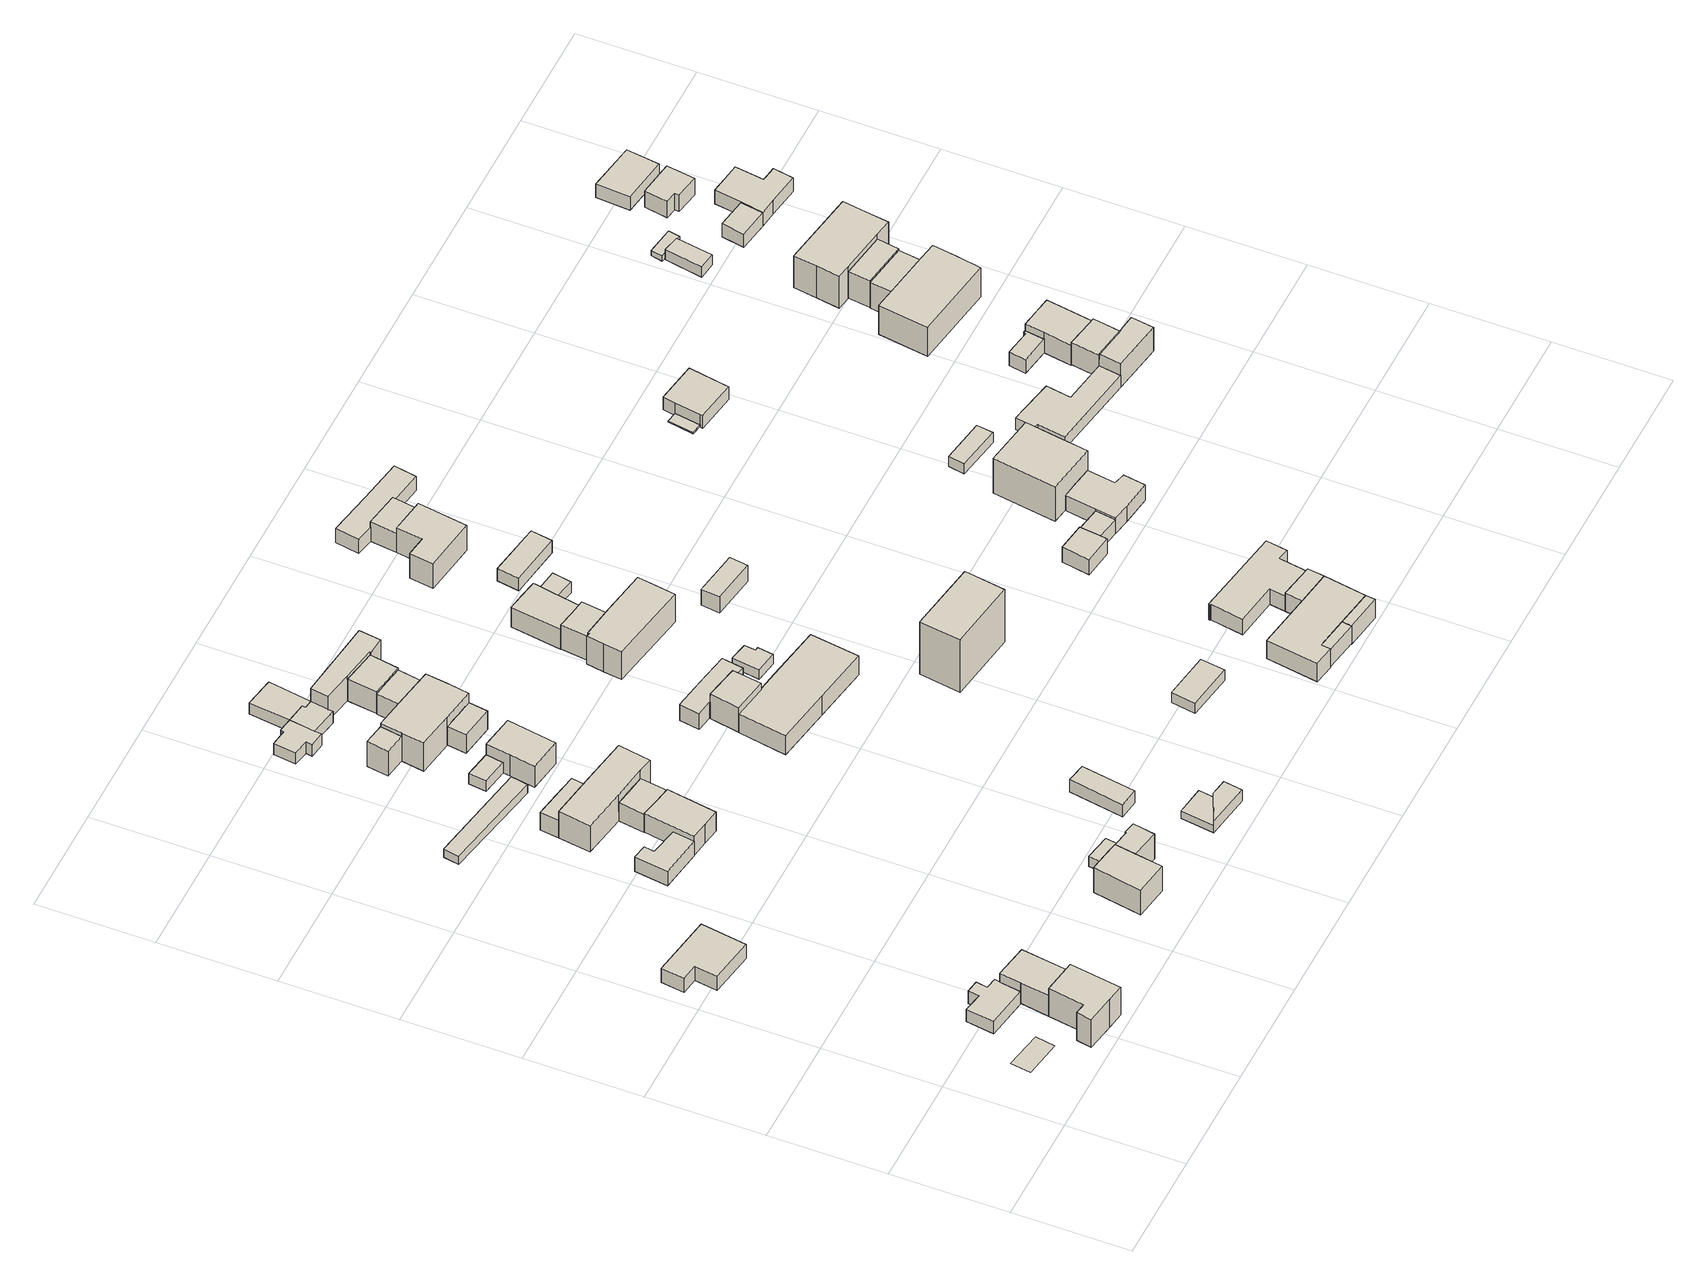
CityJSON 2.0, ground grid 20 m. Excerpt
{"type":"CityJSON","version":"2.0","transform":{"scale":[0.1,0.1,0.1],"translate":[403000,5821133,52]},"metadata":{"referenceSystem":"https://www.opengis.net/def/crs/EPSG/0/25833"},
"CityObjects":{
"building1":{"type":"Building","attributes":{"Gemeindeschluessel":"11000010","BezugspunktDach":"2200","function":"31001_2000","measuredHeight":0.045,"storeysAboveGround":1},"address":[{"country":"Germany","locality":"Berlin","thoroughfareNumber":"25 (1)","thoroughfareName":"Diethelmweg"}],"geometry":[{"type":"MultiSurface","lod":"1","boundaries":[[[0,1,2,3]]]}]},
"building2":{"type":"Building","attributes":{"Gemeindeschluessel":"11000010","BezugspunktDach":"2200","function":"31001_1010","measuredHeight":7.16,"storeysAboveGround":1},"address":[{"country":"Germany","locality":"Berlin","thoroughfareNumber":"25","thoroughfareName":"Diethelmweg"}],"geometry":[{"type":"Solid","lod":"1","boundaries":[[[[4,5,6,7,8,9,10]],[[11,12,13,14,15,16,17]],[[11,17,10,9]],[[12,11,9,8]],[[13,12,8,7]],[[14,13,7,6]],[[15,14,6,5]],[[16,15,5,4]],[[17,16,4,10]]]]}]},
"building3":{"type":"Building","attributes":{"Gemeindeschluessel":"11000010","function":"31001_1010"},"address":[{"country":"Germany","locality":"Berlin","thoroughfareNumber":"27","thoroughfareName":"Diethelmweg"}],"children":["building3-1","building3-2"]},
"building3-1":{"type":"BuildingPart","attributes":{"BezugspunktDach":"2200","measuredHeight":5.95,"storeysAboveGround":1},"parents":["building3"],"geometry":[{"type":"MultiSurface","lod":"1","boundaries":[[[18,19,20,21,22,23,24]],[[25,26,27,28,14,29,13]],[[25,13,24,23]],[[26,25,23,22]],[[30,31,26,22,21]],[[28,27,21,20]],[[14,28,20,19]],[[29,14,19,18]],[[13,29,18,24]],[[27,26,31,30]]]}]},
"building3-2":{"type":"BuildingPart","attributes":{"BezugspunktDach":"2200","measuredHeight":2.57,"storeysAboveGround":1},"parents":["building3"],"geometry":[{"type":"Solid","lod":"1","boundaries":[[[[31,30,32,33,34,35,36,37,38]],[[39,40,41,42,43,44,27,26,45]],[[39,45,38,37]],[[40,39,37,36]],[[41,40,36,35]],[[42,41,35,34]],[[43,42,34,33]],[[44,43,33,32]],[[27,44,32,30]],[[45,26,31,38]],[[26,27,30,31]]]]}]},
"building4":{"type":"Building","attributes":{"Gemeindeschluessel":"11000010","BezugspunktDach":"2200","function":"31001_2463","measuredHeight":2.95,"storeysAboveGround":1},"address":[{"country":"Germany","locality":"Berlin","thoroughfareNumber":"13 (1)","thoroughfareName":"Christelweg"}],"geometry":[{"type":"Solid","lod":"1","boundaries":[[[[46,47,48,49,50,51]],[[52,53,54,55,56,57]],[[52,57,51,50]],[[53,52,50,49]],[[54,53,49,48]],[[55,54,48,47]],[[56,55,47,46]],[[57,56,46,51]]]]}]},
"building5":{"type":"Building","attributes":{"Gemeindeschluessel":"11000010","BezugspunktDach":"2200","function":"31001_2000","measuredHeight":3.75,"storeysAboveGround":1},"address":[{"country":"Germany","locality":"Berlin","thoroughfareNumber":"29 (1)","thoroughfareName":"Diethelmweg"}],"geometry":[{"type":"Solid","lod":"1","boundaries":[[[[58,59,60,61,62,63]],[[64,65,66,67,68,69]],[[64,69,63,62]],[[65,64,62,61]],[[66,65,61,60]],[[67,66,60,59]],[[68,67,59,58]],[[69,68,58,63]]]]}]},
"building6":{"type":"Building","attributes":{"Gemeindeschluessel":"11000010","BezugspunktDach":"2200","function":"31001_2000","measuredHeight":2.45,"storeysAboveGround":1},"address":[{"country":"Germany","locality":"Berlin","thoroughfareNumber":"33 (1)","thoroughfareName":"Diethelmweg"}],"geometry":[{"type":"Solid","lod":"1","boundaries":[[[[70,71,72,73,74]],[[75,76,77,78,79]],[[75,79,74,73]],[[76,75,73,72]],[[77,76,72,71]],[[78,77,71,70]],[[79,78,70,74]]]]}]},
"building7":{"type":"Building","attributes":{"Gemeindeschluessel":"11000010","function":"31001_1010"},"address":[{"country":"Germany","locality":"Berlin","thoroughfareNumber":"28","thoroughfareName":"Diethelmweg"}],"children":["building7-1","building7-2","building7-3"]},
"building7-1":{"type":"BuildingPart","attributes":{"BezugspunktDach":"2200","measuredHeight":5.31,"storeysAboveGround":1},"parents":["building7"],"geometry":[{"type":"MultiSurface","lod":"1","boundaries":[[[80,81,82,83,84,85]],[[86,87,88,89,90,91]],[[86,91,85,84]],[[87,86,84,83]],[[92,93,83,82]],[[90,89,81,80]],[[91,90,80,85]],[[88,87,93,92]],[[89,88,82,81]]]}]},
"building7-2":{"type":"BuildingPart","attributes":{"BezugspunktDach":"2200","measuredHeight":5.31,"storeysAboveGround":1},"parents":["building7"],"geometry":[{"type":"MultiSurface","lod":"1","boundaries":[[[94,95,96,97,82,81]],[[88,98,99,100,101,89]],[[102,103,92,82,97]],[[98,88,104]],[[99,98,97,96]],[[100,99,96,95]],[[101,100,95,94]],[[89,101,94,81]],[[88,89,81,82]],[[98,104,103,102]],[[104,88,92,103,105]]]}]},
"building7-3":{"type":"BuildingPart","attributes":{"BezugspunktDach":"2200","measuredHeight":3.14,"storeysAboveGround":1},"parents":["building7"],"geometry":[{"type":"MultiSurface","lod":"1","boundaries":[[[103,102,106,107,108,109,93]],[[110,111,112,99,98,104,87]],[[110,87,93,109]],[[111,110,109,108]],[[112,111,108,107]],[[99,112,107,106]],[[98,99,106,102]],[[104,98,102,103]],[[87,88,92,93]],[[104,103,92,88]]]}]},
"building8":{"type":"Building","attributes":{"Gemeindeschluessel":"11000010","BezugspunktDach":"2200","function":"31001_1010","measuredHeight":5.53,"storeysAboveGround":1},"address":[{"country":"Germany","locality":"Berlin","thoroughfareNumber":"29","thoroughfareName":"Diethelmweg"}],"geometry":[{"type":"Solid","lod":"1","boundaries":[[[[113,114,115,116,117,118]],[[119,120,121,122,123,124]],[[119,124,118,117]],[[120,119,117,116]],[[121,120,116,115]],[[122,121,115,114]],[[123,122,114,113]],[[124,123,113,118]]]]}]},
"building9":{"type":"Building","attributes":{"Gemeindeschluessel":"11000010","BezugspunktDach":"2200","function":"31001_2723","measuredHeight":5.86,"storeysAboveGround":1},"address":[{"country":"Germany","locality":"Berlin","thoroughfareNumber":"31 (1)","thoroughfareName":"Diethelmweg"}],"geometry":[{"type":"Solid","lod":"1","boundaries":[[[[125,126,127,128,129]],[[130,131,132,133,134]],[[130,134,129,128]],[[131,130,128,127]],[[132,131,127,126]],[[133,132,126,125]],[[134,133,125,129]]]]}]},
"building10":{"type":"Building","attributes":{"Gemeindeschluessel":"11000010","function":"31001_1010"},"address":[{"country":"Germany","locality":"Berlin","thoroughfareNumber":"31","thoroughfareName":"Diethelmweg"}],"children":["building10-1","building10-2"]},
"building10-1":{"type":"BuildingPart","attributes":{"BezugspunktDach":"2200","measuredHeight":5.6,"storeysAboveGround":1},"parents":["building10"],"geometry":[{"type":"MultiSurface","lod":"1","boundaries":[[[135,136,137,138,139,140,141]],[[134,133,142,143,144,145,146]],[[134,146,141,140]],[[133,134,140,139]],[[142,133,139,138]],[[143,142,138,137]],[[144,143,137,136]],[[147,148,149,150,136,135]],[[146,145,135,141]],[[145,151,152,149,148,147]],[[152,144,150,149]]]}]},
"building10-2":{"type":"BuildingPart","attributes":{"BezugspunktDach":"2200","measuredHeight":5.64,"storeysAboveGround":1},"parents":["building10"],"geometry":[{"type":"MultiSurface","lod":"1","boundaries":[[[153,154,150,149,148,155]],[[145,152,144,156,157,158]],[[145,158,155,148]],[[156,144,150,154]],[[157,156,154,153]],[[158,157,153,155]],[[152,145,148,149]],[[159,144,160,152,149,150]]]}]},
"building11":{"type":"Building","attributes":{"Gemeindeschluessel":"11000010","function":"31001_1010"},"address":[{"country":"Germany","locality":"Berlin","thoroughfareNumber":"33","thoroughfareName":"Diethelmweg"}],"children":["building11-1","building11-2"]},
"building11-1":{"type":"BuildingPart","attributes":{"BezugspunktDach":"2200","measuredHeight":6.74,"storeysAboveGround":1},"parents":["building11"],"geometry":[{"type":"MultiSurface","lod":"1","boundaries":[[[161,162,163,164,165]],[[166,167,168,169,170]],[[166,170,165,164]],[[171,172,173,166,164,163]],[[168,167,163,162]],[[169,168,162,161]],[[170,169,161,165]],[[167,173,172,171]]]}]},
"building11-2":{"type":"BuildingPart","attributes":{"BezugspunktDach":"2200","measuredHeight":2.21,"storeysAboveGround":1},"parents":["building11"],"geometry":[{"type":"Solid","lod":"1","boundaries":[[[[172,171,174,175]],[[176,167,173,177]],[[176,177,175,174]],[[167,176,174,171]],[[177,173,172,175]],[[173,167,171,172]]]]}]},
"building12":{"type":"Building","attributes":{"Gemeindeschluessel":"11000010","BezugspunktDach":"2200","function":"31001_1010","measuredHeight":2.48,"storeysAboveGround":1},"address":[{"country":"Germany","locality":"Berlin","thoroughfareNumber":"37 (2)","thoroughfareName":"Diethelmweg"}],"geometry":[{"type":"Solid","lod":"1","boundaries":[[[[178,179,180,181,182,183,184,185,186]],[[187,188,189,190,191,192,193,194,195]],[[187,195,186,185]],[[188,187,185,184]],[[189,188,184,183]],[[190,189,183,182]],[[191,190,182,181]],[[192,191,181,180]],[[193,192,180,179]],[[194,193,179,178]],[[195,194,178,186]]]]}]},
"building13":{"type":"Building","attributes":{"Gemeindeschluessel":"11000010","function":"31001_2463"},"address":[{"country":"Germany","locality":"Berlin","thoroughfareNumber":"20 (1)","thoroughfareName":"Christelweg"}],"children":["building13-1","building13-2"]},
"building13-1":{"type":"BuildingPart","attributes":{"BezugspunktDach":"2200","measuredHeight":2.42,"storeysAboveGround":1},"parents":["building13"],"geometry":[{"type":"MultiSurface","lod":"1","boundaries":[[[196,197,198,199]],[[200,201,202,203]],[[204,205,203,199,198]],[[201,200,198,197]],[[202,201,197,196]],[[203,202,196,199]],[[206,200,203,205,204]]]}]},
"building13-2":{"type":"BuildingPart","attributes":{"BezugspunktDach":"2200","measuredHeight":1.67,"storeysAboveGround":1},"parents":["building13"],"geometry":[{"type":"Solid","lod":"1","boundaries":[[[[204,207,208,205]],[[209,210,200,203]],[[209,203,205,208]],[[210,209,208,207]],[[200,210,207,204]],[[203,200,204,205]]]]}]},
"building14":{"type":"Building","attributes":{"Gemeindeschluessel":"11000010","BezugspunktDach":"2200","function":"31001_2000","measuredHeight":2.44,"storeysAboveGround":1},"address":[{"country":"Germany","locality":"Berlin","thoroughfareNumber":"37 (1)","thoroughfareName":"Diethelmweg"}],"geometry":[{"type":"Solid","lod":"1","boundaries":[[[[211,212,213,214,215,182,181]],[[190,216,217,218,219,220,191]],[[190,191,181,182]],[[216,190,182,215]],[[217,216,215,214]],[[218,217,214,213]],[[219,218,213,212]],[[220,219,212,211]],[[191,220,211,181]]]]}]},
"building15":{"type":"Building","attributes":{"Gemeindeschluessel":"11000010","BezugspunktDach":"2200","function":"31001_2000","measuredHeight":2.53,"storeysAboveGround":1},"address":[{"country":"Germany","locality":"Berlin","thoroughfareNumber":"28 (1)","thoroughfareName":"Diethelmweg"}],"geometry":[{"type":"Solid","lod":"1","boundaries":[[[[221,222,223,224]],[[225,226,227,228]],[[225,228,224,223]],[[226,225,223,222]],[[227,226,222,221]],[[228,227,221,224]]]]}]},
"building16":{"type":"Building","attributes":{"Gemeindeschluessel":"11000010","function":"31001_1010"},"address":[{"country":"Germany","locality":"Berlin","thoroughfareNumber":"35","thoroughfareName":"Diethelmweg"}],"children":["building16-1","building16-2","building16-3","building16-4"]},
"building16-1":{"type":"BuildingPart","attributes":{"BezugspunktDach":"2200","measuredHeight":6.33,"storeysAboveGround":2},"parents":["building16"],"geometry":[{"type":"MultiSurface","lod":"1","boundaries":[[[229,230,231,232,233,234,235,236,237,238]],[[239,240,241,242,243,244,245,246,247,248]],[[239,248,238,237]],[[240,239,237,236]],[[249,250,240,241,240,236,235]],[[242,241,235,234]],[[251,252,253,234,233]],[[254,255,233,232]],[[245,244,232,231]],[[246,245,231,230]],[[247,246,230,229]],[[248,247,229,238]],[[241,240,250,249]],[[243,242,253,252,251]],[[244,243,256,255,254]]]}]},
"building16-2":{"type":"BuildingPart","attributes":{"BezugspunktDach":"2200","measuredHeight":2.59,"storeysAboveGround":2},"parents":["building16"],"geometry":[{"type":"Solid","lod":"1","boundaries":[[[[257,258,255,254]],[[243,259,260,244]],[[244,254,244,243]],[[259,243,255,258]],[[260,259,258,257]],[[244,260,257,254]],[[243,244,254,255]]]]}]},
"building16-3":{"type":"BuildingPart","attributes":{"BezugspunktDach":"2200","measuredHeight":5.79,"storeysAboveGround":2},"parents":["building16"],"geometry":[{"type":"MultiSurface","lod":"1","boundaries":[[[252,261,262,263,253]],[[264,265,266,267,268]],[[264,268,253,263]],[[265,264,263,262]],[[266,265,262,261]],[[267,266,261,252]],[[268,267,243,242]],[[242,243,269,252,253,270]]]}]},
"building16-4":{"type":"BuildingPart","attributes":{"BezugspunktDach":"2200","measuredHeight":6.27,"storeysAboveGround":2},"parents":["building16"],"geometry":[{"type":"MultiSurface","lod":"1","boundaries":[[[250,249,271,272]],[[273,241,240,274]],[[273,274,272,271]],[[241,273,271,249]],[[274,240,250,272]],[[240,241,275,249,250]]]}]},
"building17":{"type":"Building","attributes":{"Gemeindeschluessel":"11000010","BezugspunktDach":"2200","function":"31001_2463","measuredHeight":4.67,"storeysAboveGround":1},"address":[{"country":"Germany","locality":"Berlin","thoroughfareNumber":"35 (1)","thoroughfareName":"Diethelmweg"}],"geometry":[{"type":"Solid","lod":"1","boundaries":[[[[276,277,278,279,280]],[[281,282,283,284,285]],[[281,285,280,279]],[[282,281,279,278]],[[283,282,278,277]],[[284,283,277,276]],[[285,284,276,280]]]]}]},
"building18":{"type":"Building","attributes":{"Gemeindeschluessel":"11000010","BezugspunktDach":"2200","function":"51009_1610","measuredHeight":2.45,"storeysAboveGround":0},"address":[{"country":"Germany","locality":"Berlin"}],"geometry":[{"type":"Solid","lod":"1","boundaries":[[[[215,214,213,286,287,182]],[[288,289,218,217,216,190]],[[288,190,182,287]],[[289,288,287,286]],[[218,289,286,213]],[[217,218,213,214]],[[216,217,214,215]],[[190,216,215,182]]]]}]},
"building19":{"type":"Building","attributes":{"Gemeindeschluessel":"11000010","function":"31001_1010"},"address":[{"country":"Germany","locality":"Berlin","thoroughfareNumber":"37","thoroughfareName":"Diethelmweg"}],"children":["building19-1","building19-2"]},
"building19-1":{"type":"BuildingPart","attributes":{"BezugspunktDach":"2200","measuredHeight":5.27,"storeysAboveGround":1},"parents":["building19"],"geometry":[{"type":"MultiSurface","lod":"1","boundaries":[[[290,291,292,293,294,295,296]],[[218,297,298,299,300,301,219]],[[218,219,296,295]],[[297,218,295,294]],[[298,297,294,293]],[[299,298,293,292]],[[302,303,292,291]],[[304,305,302,300,291,290]],[[219,301,290,296]],[[300,299,303,302]],[[301,306,305,304]],[[306,300,302,305]]]}]},
"building19-2":{"type":"BuildingPart","attributes":{"BezugspunktDach":"2200","measuredHeight":6.13,"storeysAboveGround":1},"parents":["building19"],"geometry":[{"type":"Solid","lod":"1","boundaries":[[[[307,308,303,302,305,304,309]],[[301,306,300,299,310,311,312]],[[301,312,309,304]],[[310,299,303,308]],[[311,310,308,307]],[[312,311,307,309]],[[306,301,304,305]],[[306,305,302,300]],[[300,302,303,299]]]]}]},
"building20":{"type":"Building","attributes":{"Gemeindeschluessel":"11000010","function":"31001_1010"},"address":[{"country":"Germany","locality":"Berlin","thoroughfareNumber":"32","thoroughfareName":"Diethelmweg"}],"children":["building20-1","building20-2"]},
"building20-1":{"type":"BuildingPart","attributes":{"BezugspunktDach":"2200","measuredHeight":4.1,"storeysAboveGround":1},"parents":["building20"],"geometry":[{"type":"MultiSurface","lod":"1","boundaries":[[[313,314,315,316,317,318,319,320,321]],[[322,323,324,325,326,327,328,329,330]],[[322,330,321,320]],[[323,322,320,319]],[[324,323,319,318]],[[325,324,318,317]],[[326,325,317,316]],[[329,328,314,313]],[[330,329,313,321]],[[327,326,316,315]],[[331,328,332,327,315,314]]]}]},
"building20-2":{"type":"BuildingPart","attributes":{"BezugspunktDach":"2200","measuredHeight":5.16,"storeysAboveGround":1},"parents":["building20"],"geometry":[{"type":"MultiSurface","lod":"1","boundaries":[[[333,334,335,336]],[[328,326,337,338]],[[328,338,336,335]],[[316,315,314,328,335,334]],[[339,328,327]],[[337,326,334,333]],[[338,337,333,336]],[[326,339,327,315,316]],[[327,328,314,315]]]}]},
"building21":{"type":"Building","attributes":{"Gemeindeschluessel":"11000010","BezugspunktDach":"2200","function":"31001_1010","measuredHeight":5.5,"storeysAboveGround":1},"address":[{"country":"Germany","locality":"Berlin","thoroughfareNumber":"30","thoroughfareName":"Diethelmweg"}],"geometry":[{"type":"Solid","lod":"1","boundaries":[[[[340,341,342,343,344,345]],[[346,347,348,349,350,351]],[[346,351,345,344]],[[347,346,344,343]],[[348,347,343,342]],[[349,348,342,341]],[[350,349,341,340]],[[351,350,340,345]]]]}]},
"building22":{"type":"Building","attributes":{"Gemeindeschluessel":"11000010","BezugspunktDach":"2200","function":"31001_2000","measuredHeight":1.98,"storeysAboveGround":1},"address":[{"country":"Germany","locality":"Berlin","thoroughfareNumber":"32 (1)","thoroughfareName":"Diethelmweg"}],"geometry":[{"type":"Solid","lod":"1","boundaries":[[[[352,353,354,355,356,357]],[[358,359,360,361,362,363]],[[358,363,357,356]],[[359,358,356,355]],[[360,359,355,354]],[[361,360,354,353]],[[362,361,353,352]],[[363,362,352,357]]]]}]},
"building23":{"type":"Building","attributes":{"Gemeindeschluessel":"11000010","function":"31001_1010"},"address":[{"country":"Germany","locality":"Berlin","thoroughfareNumber":"34","thoroughfareName":"Diethelmweg"}],"children":["building23-1","building23-2"]},
"building23-1":{"type":"BuildingPart","attributes":{"BezugspunktDach":"2200","measuredHeight":7.3,"storeysAboveGround":1},"parents":["building23"],"geometry":[{"type":"Solid","lod":"1","boundaries":[[[[364,365,366,367,368,369,370,371,372]],[[373,374,375,376,377,378,379,380,381]],[[373,381,372,371]],[[374,373,371,370]],[[375,374,370,369]],[[376,375,369,368]],[[377,376,368,367]],[[378,377,367,366]],[[379,378,366,365]],[[380,379,365,364]],[[381,380,364,372]]]]}]},
"building23-2":{"type":"BuildingPart","attributes":{"BezugspunktDach":"2200","measuredHeight":5.57,"storeysAboveGround":1},"parents":["building23"],"geometry":[{"type":"Solid","lod":"1","boundaries":[[[[382,383,384,385,386,387]],[[388,389,390,377,391,376]],[[388,376,387,386]],[[389,388,386,385]],[[390,389,385,384]],[[377,390,384,383]],[[391,377,383,382]],[[376,391,382,387]]]]}]},
"building24":{"type":"Building","attributes":{"Gemeindeschluessel":"11000010","BezugspunktDach":"2200","function":"31001_2000","measuredHeight":2.21,"storeysAboveGround":1},"address":[{"country":"Germany","locality":"Berlin","thoroughfareNumber":"22 (1)","thoroughfareName":"Christelweg"}],"geometry":[{"type":"Solid","lod":"1","boundaries":[[[[392,393,394,395]],[[396,397,398,399]],[[396,399,395,394]],[[397,396,394,393]],[[398,397,393,392]],[[399,398,392,395]]]]}]},
"building25":{"type":"Building","attributes":{"Gemeindeschluessel":"11000010","BezugspunktDach":"2200","function":"31001_1010","measuredHeight":5.48,"storeysAboveGround":1},"address":[{"country":"Germany","locality":"Berlin","thoroughfareNumber":"36","thoroughfareName":"Diethelmweg"}],"geometry":[{"type":"Solid","lod":"1","boundaries":[[[[400,401,402,403,404,405,406,407]],[[408,409,410,411,412,413,414,415]],[[408,415,407,406]],[[409,408,406,405]],[[410,409,405,404]],[[411,410,404,403]],[[412,411,403,402]],[[413,412,402,401]],[[414,413,401,400]],[[415,414,400,407]]]]}]},
"building26":{"type":"Building","attributes":{"Gemeindeschluessel":"11000010","BezugspunktDach":"2200","function":"31001_2000","measuredHeight":11.18,"storeysAboveGround":1},"address":[{"country":"Germany","locality":"Berlin","thoroughfareNumber":"19 (1)","thoroughfareName":"Christelweg"}],"geometry":[{"type":"Solid","lod":"1","boundaries":[[[[416,417,418,419]],[[420,421,422,423]],[[420,423,419,418]],[[421,420,418,417]],[[422,421,417,416]],[[423,422,416,419]]]]}]},
"building27":{"type":"Building","attributes":{"Gemeindeschluessel":"11000010","BezugspunktDach":"2200","function":"31001_2000","measuredHeight":2.35,"storeysAboveGround":1},"address":[{"country":"Germany","locality":"Berlin","thoroughfareNumber":"36 (1)","thoroughfareName":"Diethelmweg"}],"geometry":[{"type":"Solid","lod":"1","boundaries":[[[[424,425,426,427]],[[411,428,429,412]],[[411,412,427,426]],[[428,411,426,425]],[[429,428,425,424]],[[412,429,424,427]]]]}]},
"building28":{"type":"Building","attributes":{"Gemeindeschluessel":"11000010","BezugspunktDach":"2200","function":"51009_1610","measuredHeight":3.58,"storeysAboveGround":0},"address":[{"country":"Germany","locality":"Berlin"}],"geometry":[{"type":"Solid","lod":"1","boundaries":[[[[430,431,432,433]],[[434,435,436,437]],[[434,437,433,432]],[[435,434,432,431]],[[436,435,431,430]],[[437,436,430,433]]]]}]},
"building29":{"type":"Building","attributes":{"Gemeindeschluessel":"11000010","BezugspunktDach":"2200","function":"31001_2000","measuredHeight":3.95,"storeysAboveGround":1},"address":[{"country":"Germany","locality":"Berlin","thoroughfareNumber":"34 (1)","thoroughfareName":"Diethelmweg"}],"geometry":[{"type":"Solid","lod":"1","boundaries":[[[[438,439,440,441]],[[442,443,444,445]],[[442,445,441,440]],[[443,442,440,439]],[[444,443,439,438]],[[445,444,438,441]]]]}]},
"building30":{"type":"Building","attributes":{"Gemeindeschluessel":"11000010","BezugspunktDach":"2200","function":"31001_1010","measuredHeight":5.31,"storeysAboveGround":1},"address":[{"country":"Germany","locality":"Berlin","thoroughfareNumber":"38","thoroughfareName":"Diethelmweg"}],"geometry":[{"type":"Solid","lod":"1","boundaries":[[[[446,447,448,449,450,451]],[[452,453,454,455,456,457]],[[452,457,451,450]],[[453,452,450,449]],[[454,453,449,448]],[[455,454,448,447]],[[456,455,447,446]],[[457,456,446,451]]]]}]},
"building31":{"type":"Building","attributes":{"Gemeindeschluessel":"11000010","BezugspunktDach":"2200","function":"31001_2000","measuredHeight":2.57,"storeysAboveGround":1},"address":[{"country":"Germany","locality":"Berlin","thoroughfareNumber":"36 (2)","thoroughfareName":"Diethelmweg"}],"geometry":[{"type":"Solid","lod":"1","boundaries":[[[[458,459,460,461]],[[462,463,464,465]],[[462,465,461,460]],[[463,462,460,459]],[[464,463,459,458]],[[465,464,458,461]]]]}]},
"building32":{"type":"Building","attributes":{"Gemeindeschluessel":"11000010","function":"31001_1010"},"address":[{"country":"Germany","locality":"Berlin","thoroughfareNumber":"20","thoroughfareName":"Christelweg"}],"children":["building32-1","building32-2","building32-3"]},
"building32-1":{"type":"BuildingPart","attributes":{"BezugspunktDach":"2200","measuredHeight":3.87,"storeysAboveGround":1},"parents":["building32"],"geometry":[{"type":"Solid","lod":"1","boundaries":[[[[466,467,468,469,470,471,472,473]],[[474,475,476,477,478,479,480,481]],[[474,481,473,472]],[[475,474,472,471]],[[477,476,470,469]],[[479,478,468,467]],[[480,479,467,466]],[[481,480,466,473]],[[476,475,471,470]],[[478,477,469,468]]]]}]},
"building32-2":{"type":"BuildingPart","attributes":{"BezugspunktDach":"2200","measuredHeight":3.87,"storeysAboveGround":1},"parents":["building32"],"geometry":[{"type":"Solid","lod":"1","boundaries":[[[[482,469,468,483]],[[478,477,484,485]],[[478,485,483,468]],[[484,477,469,482]],[[485,484,482,483]],[[468,469,477,478]]]]}]},
"building32-3":{"type":"BuildingPart","attributes":{"BezugspunktDach":"2200","measuredHeight":3.87,"storeysAboveGround":1},"parents":["building32"],"geometry":[{"type":"Solid","lod":"1","boundaries":[[[[470,486,487,471]],[[488,489,476,475]],[[488,475,471,487]],[[489,488,487,486]],[[476,489,486,470]],[[475,476,470,471]]]]}]},
"building33":{"type":"Building","attributes":{"Gemeindeschluessel":"11000010","function":"31001_1010"},"address":[{"country":"Germany","locality":"Berlin","thoroughfareNumber":"40","thoroughfareName":"Diethelmweg"}],"children":["building33-1","building33-2"]},
"building33-1":{"type":"BuildingPart","attributes":{"BezugspunktDach":"2200","measuredHeight":3.9,"storeysAboveGround":1},"parents":["building33"],"geometry":[{"type":"MultiSurface","lod":"1","boundaries":[[[490,491,492,493,494,495,496,497,498]],[[499,500,501,502,503,504,505,506,507]],[[499,507,498,497]],[[500,499,497,496]],[[501,500,496,495]],[[502,501,495,494]],[[503,502,494,493]],[[506,505,491,490]],[[507,506,490,498]],[[504,503,493,492]],[[508,509,491,505]],[[509,508,504,492]]]}]},
"building33-2":{"type":"BuildingPart","attributes":{"BezugspunktDach":"2200","measuredHeight":5.52,"storeysAboveGround":1},"parents":["building33"],"geometry":[{"type":"MultiSurface","lod":"1","boundaries":[[[510,511,512,513,514,515,516]],[[506,505,508,503,455,517,454]],[[506,454,516,515]],[[505,506,515,514]],[[509,491,514,513]],[[493,492,509,513,512]],[[455,503,512,511]],[[517,455,511,510]],[[454,517,510,516]],[[508,505,491,509]],[[503,504,492,493]],[[508,509,492,504,518]]]}]},
"building34":{"type":"Building","attributes":{"Gemeindeschluessel":"11000010","BezugspunktDach":"2200","function":"31001_1010","measuredHeight":3.3,"storeysAboveGround":1},"address":[{"country":"Germany","locality":"Berlin","thoroughfareNumber":"22","thoroughfareName":"Christelweg"}],"geometry":[{"type":"Solid","lod":"1","boundaries":[[[[519,520,521,522,523,524,525,526,527,528]],[[529,530,531,532,533,534,489,488,535,536]],[[529,536,528,527]],[[530,529,527,526]],[[531,530,526,525]],[[532,531,525,524]],[[533,532,524,523]],[[534,533,523,522]],[[489,534,522,521]],[[488,489,521,520]],[[535,488,520,519]],[[536,535,519,528]]]]}]},
"building35":{"type":"Building","attributes":{"Gemeindeschluessel":"11000010","function":"31001_1010"},"address":[{"country":"Germany","locality":"Berlin","thoroughfareNumber":"19","thoroughfareName":"Christelweg"}],"children":["building35-1","building35-2","building35-3"]},
"building35-1":{"type":"BuildingPart","attributes":{"BezugspunktDach":"2200","measuredHeight":5.17,"storeysAboveGround":1},"parents":["building35"],"geometry":[{"type":"Solid","lod":"1","boundaries":[[[[537,538,539,540,541,542,543,544,545]],[[546,547,548,549,550,551,552,553,554]],[[546,554,545,544],[546,555,556,554]],[[547,546,544,543]],[[548,547,543,542]],[[549,548,542,541]],[[550,549,541,540]],[[551,550,540,539]],[[552,551,539,538]],[[553,552,538,537]],[[554,553,537,545]],[[555,546,554,556]]]]}]},
"building35-2":{"type":"BuildingPart","attributes":{"BezugspunktDach":"2200","measuredHeight":2.9,"storeysAboveGround":1},"parents":["building35"],"geometry":[{"type":"Solid","lod":"1","boundaries":[[[[556,555,557,558]],[[559,546,554,560]],[[546,559,557,555]],[[560,554,556,558]],[[559,560,558,557]],[[554,546,555,556]]]]}]},
"building35-3":{"type":"BuildingPart","attributes":{"BezugspunktDach":"2200","measuredHeight":3.21,"storeysAboveGround":1},"parents":["building35"],"geometry":[{"type":"MultiSurface","lod":"1","boundaries":[[[561,562,563,564,565]],[[566,559,560,567,568]],[[566,568,565,564]],[[559,566,564,563]],[[558,557,563,562]],[[567,560,562,561]],[[568,567,561,565]],[[560,559,557,558]]]}]},
"building36":{"type":"Building","attributes":{"Gemeindeschluessel":"11000010","BezugspunktDach":"2200","function":"31001_1010","measuredHeight":8.12,"storeysAboveGround":1},"address":[{"country":"Germany","locality":"Berlin","thoroughfareNumber":"21","thoroughfareName":"Christelweg"}],"geometry":[{"type":"Solid","lod":"1","boundaries":[[[[569,570,571,572,573]],[[574,575,576,577,578]],[[574,578,573,572]],[[575,574,572,571]],[[576,575,571,570]],[[577,576,570,569]],[[578,577,569,573]]]]}]},
"building37":{"type":"Building","attributes":{"Gemeindeschluessel":"11000010","BezugspunktDach":"2200","function":"31001_2000","measuredHeight":2.15,"storeysAboveGround":1},"address":[{"country":"Germany","locality":"Berlin","thoroughfareNumber":"47 (1)","thoroughfareName":"Irmfriedstraße"}],"geometry":[{"type":"Solid","lod":"1","boundaries":[[[[579,580,581,582]],[[583,584,585,586]],[[583,586,582,581]],[[584,583,581,580]],[[585,584,580,579]],[[586,585,579,582]]]]}]},
"building38":{"type":"Building","attributes":{"Gemeindeschluessel":"11000010","BezugspunktDach":"2200","function":"51009_1610","measuredHeight":0.254,"storeysAboveGround":0},"address":[{"country":"Germany","locality":"Berlin"}],"geometry":[{"type":"Solid","lod":"1","boundaries":[[[[587,588,589,590]],[[591,592,593,594]],[[591,594,590,589]],[[592,591,589,588]],[[593,592,588,587]],[[594,593,587,590]]]]}]},
"building39":{"type":"Building","attributes":{"Gemeindeschluessel":"11000010","BezugspunktDach":"2200","function":"31001_2463","measuredHeight":2.73,"storeysAboveGround":1},"address":[{"country":"Germany","locality":"Berlin","thoroughfareNumber":"51 (1)","thoroughfareName":"Irmfriedstraße"}],"geometry":[{"type":"Solid","lod":"1","boundaries":[[[[595,596,597,598,599,600]],[[601,602,603,604,605,606]],[[601,606,600,599]],[[602,601,599,598]],[[603,602,598,597]],[[604,603,597,596]],[[605,604,596,595]],[[606,605,595,600]]]]}]},
"building40":{"type":"Building","attributes":{"Gemeindeschluessel":"11000010","BezugspunktDach":"2200","function":"31001_2723","measuredHeight":2.54,"storeysAboveGround":1},"address":[{"country":"Germany","locality":"Berlin","thoroughfareNumber":"45 (1)","thoroughfareName":"Irmfriedstraße"}],"geometry":[{"type":"Solid","lod":"1","boundaries":[[[[607,608,609,610,611,612,613,614]],[[615,616,617,618,619,620,621,622]],[[615,622,614,613]],[[616,615,613,612]],[[617,616,612,611]],[[618,617,611,610]],[[619,618,610,609]],[[620,619,609,608]],[[621,620,608,607]],[[622,621,607,614]]]]}]},
"building41":{"type":"Building","attributes":{"Gemeindeschluessel":"11000010","function":"31001_1010"},"address":[{"country":"Germany","locality":"Berlin","thoroughfareNumber":"45","thoroughfareName":"Irmfriedstraße"}],"children":["building41-1","building41-2"]},
"building41-1":{"type":"BuildingPart","attributes":{"BezugspunktDach":"2200","measuredHeight":5.02,"storeysAboveGround":1},"parents":["building41"],"geometry":[{"type":"MultiSurface","lod":"1","boundaries":[[[623,624,625,626,627]],[[620,628,629,630,621]],[[620,621,627,626]],[[631,632,633,632,634,620,626,625]],[[629,628,625,624]],[[630,629,624,623]],[[621,630,623,627]],[[628,635,633,632,631]],[[620,634,632,633]]]}]},
"building41-2":{"type":"BuildingPart","attributes":{"BezugspunktDach":"2200","measuredHeight":5.57,"storeysAboveGround":1},"parents":["building41"],"geometry":[{"type":"Solid","lod":"1","boundaries":[[[[632,631,636,637,638,634]],[[639,640,641,628,633,620]],[[639,620,634,638]],[[640,639,638,637]],[[641,640,637,636]],[[628,641,636,631]],[[633,628,631,632]],[[620,633,632,634]]]]}]},
"building42":{"type":"Building","attributes":{"Gemeindeschluessel":"11000010","function":"31001_1010"},"address":[{"country":"Germany","locality":"Berlin","thoroughfareNumber":"47","thoroughfareName":"Irmfriedstraße"}],"children":["building42-1","building42-2"]},
"building42-1":{"type":"BuildingPart","attributes":{"BezugspunktDach":"2200","measuredHeight":5.71,"storeysAboveGround":1},"parents":["building42"],"geometry":[{"type":"MultiSurface","lod":"1","boundaries":[[[642,643,644,645,646,647,648]],[[649,650,651,652,653,654,655]],[[649,655,648,647]],[[650,656,657,647,646]],[[651,650,646,645]],[[652,651,645,644]],[[653,652,644,643]],[[654,653,643,642]],[[655,654,642,648]],[[657,656,650,649]]]}]},
"building42-2":{"type":"BuildingPart","attributes":{"BezugspunktDach":"2200","measuredHeight":2.94,"storeysAboveGround":1},"parents":["building42"],"geometry":[{"type":"MultiSurface","lod":"1","boundaries":[[[657,656,658,659,660,661]],[[662,663,664,650,649,665]],[[662,665,661,660]],[[663,662,660,659]],[[664,663,659,658]],[[650,664,658,656]],[[665,649,657,661]],[[666,649,650,656,657]]]}]},
"building43":{"type":"Building","attributes":{"Gemeindeschluessel":"11000010","function":"31001_1010"},"address":[{"country":"Germany","locality":"Berlin","thoroughfareNumber":"49","thoroughfareName":"Irmfriedstraße"}],"children":["building43-1","building43-2"]},
"building43-1":{"type":"BuildingPart","attributes":{"BezugspunktDach":"2200","measuredHeight":7.53,"storeysAboveGround":1},"parents":["building43"],"geometry":[{"type":"MultiSurface","lod":"1","boundaries":[[[667,668,669,670,671,672,673]],[[674,675,676,677,678,679,680]],[[674,680,673,672]],[[675,674,672,671]],[[681,682,671,670]],[[677,676,670,669]],[[678,677,669,668]],[[679,678,668,667]],[[680,679,667,673]],[[676,675,682,681]]]}]},
"building43-2":{"type":"BuildingPart","attributes":{"BezugspunktDach":"2200","measuredHeight":5.49,"storeysAboveGround":1},"parents":["building43"],"geometry":[{"type":"Solid","lod":"1","boundaries":[[[[681,683,684,682]],[[685,686,676,675]],[[685,675,682,684]],[[686,685,684,683]],[[676,686,683,681]],[[675,676,681,682]]]]}]},
"building44":{"type":"Building","attributes":{"Gemeindeschluessel":"11000010","BezugspunktDach":"2200","function":"31001_2000","measuredHeight":2.22,"storeysAboveGround":1},"address":[{"country":"Germany","locality":"Berlin","thoroughfareNumber":"53 (1)","thoroughfareName":"Irmfriedstraße"}],"geometry":[{"type":"Solid","lod":"1","boundaries":[[[[687,688,689,690]],[[691,692,693,694]],[[691,694,690,689]],[[692,691,689,688]],[[693,692,688,687]],[[694,693,687,690]]]]}]},
"building45":{"type":"Building","attributes":{"Gemeindeschluessel":"11000010","function":"31001_1010"},"address":[{"country":"Germany","locality":"Berlin","thoroughfareNumber":"51","thoroughfareName":"Irmfriedstraße"}],"children":["building45-1","building45-2"]},
"building45-1":{"type":"BuildingPart","attributes":{"BezugspunktDach":"2200","measuredHeight":8.76,"storeysAboveGround":2},"parents":["building45"],"geometry":[{"type":"MultiSurface","lod":"1","boundaries":[[[695,696,697,698,699,700,701,702]],[[703,704,705,706,707,708,709,710]],[[703,710,702,701]],[[704,703,701,700]],[[705,704,700,699]],[[706,705,699,698]],[[707,706,698,697]],[[708,707,697,696]],[[709,708,711,712,713,714,696,695]],[[710,709,695,702]],[[714,713,712,711]]]}]},
"building45-2":{"type":"BuildingPart","attributes":{"BezugspunktDach":"2200","measuredHeight":6.18,"storeysAboveGround":2},"parents":["building45"],"geometry":[{"type":"MultiSurface","lod":"1","boundaries":[[[715,714,713,716]],[[712,711,717,718]],[[712,718,716,713]],[[717,711,714,715]],[[718,717,715,716]],[[711,712,719,713,714]]]}]},
"building46":{"type":"Building","attributes":{"Gemeindeschluessel":"11000010","BezugspunktDach":"2200","function":"31001_2000","measuredHeight":1.16,"storeysAboveGround":1},"address":[{"country":"Germany","locality":"Berlin","thoroughfareNumber":"55 (3)","thoroughfareName":"Irmfriedstraße"}],"geometry":[{"type":"Solid","lod":"1","boundaries":[[[[720,721,722,723]],[[724,725,726,727]],[[724,727,723,722]],[[725,724,722,721]],[[726,725,721,720]],[[727,726,720,723]]]]}]},
"building47":{"type":"Building","attributes":{"Gemeindeschluessel":"11000010","function":"31001_1010"},"address":[{"country":"Germany","locality":"Berlin","thoroughfareNumber":"53","thoroughfareName":"Irmfriedstraße"}],"children":["building47-1","building47-2"]},
"building47-1":{"type":"BuildingPart","attributes":{"BezugspunktDach":"2200","measuredHeight":5.62,"storeysAboveGround":1},"parents":["building47"],"geometry":[{"type":"Solid","lod":"1","boundaries":[[[[728,729,730,731,732,733,734,735,736]],[[737,738,739,740,741,742,743,744,745]],[[737,746,747,745,736,735]],[[738,737,735,734]],[[739,738,734,733]],[[740,739,733,732]],[[741,740,732,731]],[[742,741,731,730]],[[743,742,730,729]],[[744,743,729,728]],[[745,744,728,736]],[[745,747,746,737]]]]}]},
"building47-2":{"type":"BuildingPart","attributes":{"BezugspunktDach":"2200","measuredHeight":2.81,"storeysAboveGround":1},"parents":["building47"],"geometry":[{"type":"Solid","lod":"1","boundaries":[[[[747,746,748,749]],[[750,737,745,751]],[[750,751,749,748]],[[737,750,748,746]],[[751,745,747,749]],[[745,737,746,747]]]]}]},
"building48":{"type":"Building","attributes":{"Gemeindeschluessel":"11000010","BezugspunktDach":"2200","function":"31001_2000","measuredHeight":3.49,"storeysAboveGround":1},"address":[{"country":"Germany","locality":"Berlin","thoroughfareNumber":"55 (1)","thoroughfareName":"Irmfriedstraße"}],"geometry":[{"type":"Solid","lod":"1","boundaries":[[[[752,753,754,755,756,757]],[[758,759,760,761,762,763]],[[758,763,757,756]],[[759,758,756,755]],[[760,759,755,754]],[[761,760,754,753]],[[762,761,753,752]],[[763,762,752,757]]]]}]},
"building49":{"type":"Building","attributes":{"Gemeindeschluessel":"11000010","BezugspunktDach":"2200","function":"31001_2000","measuredHeight":2.86,"storeysAboveGround":1},"address":[{"country":"Germany","locality":"Berlin","thoroughfareNumber":"55 (2)","thoroughfareName":"Irmfriedstraße"}],"geometry":[{"type":"Solid","lod":"1","boundaries":[[[[764,765,766,767]],[[768,769,770,771]],[[768,771,767,766]],[[769,768,766,765]],[[770,769,765,764]],[[771,770,764,767]]]]}]}
},
"vertices":[
[128,73,28],[134,106,28],[67,118,28],[62,83,28],
[199,14,85],[229,9,85],[243,98,85],[183,107,85],[173,45,85],[154,48,85],[149,22,85],[154,48,26],[173,45,26],[183,107,26],[243,98,26],[229,9,26],[199,14,26],[149,22,26],
[213,102,70],[243,98,70],[255,183,70],[196,193,70],[190,156,70],[191,156,70],[183,107,70],[191,156,26],[190,156,26],[196,193,26],[255,183,26],[213,102,26],[196,193,52],[190,156,52],
[198,202,52],[178,205,52],[181,225,52],[159,228,52],[156,209,52],[123,215,52],[116,167,52],[123,215,26],[156,209,26],[159,228,26],[181,225,26],[178,205,26],[198,202,26],[116,167,26],
[39,623,54],[33,583,54],[112,571,54],[124,650,54],[15,667,54],[9,627,54],[15,667,24],[124,650,24],[112,571,24],[33,583,24],[39,623,24],[9,627,24],
[279,730,54],[284,767,54],[235,776,54],[238,794,54],[213,798,54],[205,741,54],[213,798,23],[238,794,23],[235,776,23],[284,767,23],[279,730,23],[205,741,23],
[299,1012,40],[302,1027,40],[304,1041,40],[125,1072,40],[120,1045,40],[125,1072,22],[304,1041,22],[302,1027,22],[299,1012,22],[120,1045,22],
[495,59,76],[502,106,76],[508,142,76],[493,145,76],[451,152,76],[436,68,76],[451,152,23],[493,145,23],[508,142,23],[502,106,23],[495,59,23],[436,68,23],[508,142,44],[493,145,44],
[552,97,76],[559,135,76],[538,139,76],[537,137,76],[537,137,23],[538,139,23],[559,135,23],[552,97,23],[537,137,44],[515,141,44],[515,141,23],[515,141,37],
[538,139,44],[543,173,44],[520,177,44],[498,181,44],[498,181,23],[520,177,23],[543,173,23],
[309,725,64],[339,721,64],[353,807,64],[323,812,64],[293,818,64],[279,730,64],[293,818,24],[323,812,24],[353,807,24],[339,721,24],[309,725,24],[279,730,24],
[315,918,60],[320,949,60],[277,956,60],[235,963,60],[231,931,60],[235,963,23],[277,956,23],[320,949,23],[315,918,23],[231,931,23],
[300,863,79],[360,854,79],[385,849,79],[395,905,79],[315,918,79],[231,931,79],[223,876,79],[395,905,23],[385,849,23],[360,854,23],[300,863,23],[223,876,23],[300,863,43],[300,863,62],[330,858,62],[360,854,62],[307,862,23],[330,858,23],
[323,812,62],[353,807,62],[293,818,62],[353,807,23],[323,812,23],[293,818,23],[360,854,51],[356,854,23],
[374,999,65],[388,1084,65],[330,1093,65],[323,1051,65],[316,1008,65],[323,1051,20],[330,1093,20],[388,1084,20],[374,999,20],[316,1008,20],[330,1093,42],[325,1063,42],[325,1063,20],
[283,1101,42],[279,1071,42],[283,1101,20],[279,1071,20],
[243,1350,44],[241,1339,44],[268,1335,44],[269,1347,44],[275,1391,44],[251,1395,44],[249,1389,44],[221,1393,44],[216,1355,44],[221,1393,20],[249,1389,20],[251,1395,20],[275,1391,20],[269,1347,20],[268,1335,20],[241,1339,20],[243,1350,20],[216,1355,20],
[718,27,45],[723,59,45],[694,64,45],[640,39,45],[694,64,21],[723,59,21],[718,27,21],[640,39,21],[694,64,37],[640,39,37],[694,64,23],
[698,89,37],[648,96,37],[648,96,21],[698,89,21],
[318,1339,44],[319,1347,44],[324,1378,44],[309,1380,44],[310,1386,44],[310,1386,20],[309,1380,20],[324,1378,20],[319,1347,20],[318,1339,20],
[651,173,45],[666,266,45],[633,272,45],[617,178,45],[633,272,19],[666,266,19],[651,173,19],[617,178,19],
[343,1163,81],[402,1154,81],[408,1191,81],[408,1193,81],[413,1229,81],[354,1239,81],[291,1249,81],[285,1212,81],[285,1211,81],[279,1173,81],[285,1211,21],[285,1212,21],[291,1249,21],[354,1239,21],[413,1229,21],[408,1193,21],[408,1191,21],[402,1154,21],[343,1163,21],[279,1173,21],[291,1249,74],[285,1212,74],[413,1229,46],[413,1229,62],[354,1239,62],[408,1193,47],[413,1229,47],[413,1229,40],
[433,1189,47],[438,1225,47],[438,1225,21],[433,1189,21],
[421,1278,62],[391,1283,62],[362,1287,62],[362,1287,19],[391,1283,19],[421,1278,19],[413,1229,19],[354,1239,19],[413,1229,44],[354,1239,61],
[254,1255,74],[248,1218,74],[254,1255,21],[248,1218,21],[291,1249,53],
[397,1121,61],[402,1154,61],[372,1158,61],[343,1163,61],[338,1130,61],[343,1163,22],[372,1158,22],[402,1154,22],[397,1121,22],[338,1130,22],
[336,1452,44],[284,1461,44],[284,1461,20],[336,1452,20],
[369,1338,72],[429,1328,72],[429,1326,72],[459,1323,72],[464,1361,72],[324,1378,72],[319,1347,72],[464,1361,20],[459,1323,20],[429,1326,20],[429,1328,20],[369,1338,20],[429,1328,66],[429,1326,66],[369,1338,66],[399,1333,66],[399,1333,20],
[391,1283,66],[421,1278,66],[362,1287,66],[421,1278,20],[391,1283,20],[362,1287,20],
[554,827,55],[554,826,55],[583,821,55],[613,815,55],[640,810,55],[646,847,55],[589,857,55],[532,866,55],[526,831,55],[532,866,21],[589,857,21],[646,847,21],[640,810,21],[613,815,21],[583,821,21],[554,826,21],[554,827,21],[526,831,21],[554,826,38],[555,826,21],
[606,765,73],[613,815,73],[554,826,73],[545,775,73],[606,765,21],[545,775,21],[584,820,21],
[630,676,60],[729,660,60],[741,744,60],[643,760,60],[545,775,60],[531,692,60],[545,775,20],[643,760,20],[741,744,20],[729,660,20],[630,676,20],[531,692,20],
[697,786,41],[701,813,41],[695,814,41],[697,833,41],[666,839,41],[659,792,41],[666,839,21],[697,833,21],[695,814,21],[701,813,21],[697,786,21],[659,792,21],
[719,956,79],[724,989,79],[729,1022,79],[649,1035,79],[592,1043,79],[592,1040,79],[585,1042,79],[580,1012,79],[576,980,79],[580,1012,20],[585,1042,20],[592,1040,20],[592,1043,20],[649,1035,20],[729,1022,20],[724,989,20],[719,956,20],[576,980,20],
[619,1027,71],[649,1035,71],[655,1081,71],[627,1085,71],[598,1090,71],[592,1043,71],[598,1090,20],[627,1085,20],[655,1081,20],[619,1027,20],
[945,156,37],[951,198,37],[870,210,37],[863,168,37],[870,210,15],[951,198,15],[945,156,15],[863,168,15],
[627,1085,61],[655,1081,61],[664,1133,61],[670,1164,61],[670,1167,61],[641,1172,61],[611,1177,61],[598,1090,61],[611,1177,19],[641,1172,19],[670,1167,19],[670,1164,19],[664,1133,19],[655,1081,19],[627,1085,19],[598,1090,19],
[883,489,129],[894,559,129],[770,578,129],[759,507,129],[770,578,17],[894,559,17],[883,489,17],[759,507,17],
[713,1124,42],[719,1157,42],[670,1164,42],[664,1133,42],[719,1157,19],[713,1124,19],
[1094,14,50],[1097,31,50],[1039,40,50],[1037,23,50],[1039,40,14],[1097,31,14],[1094,14,14],[1037,23,14],
[841,891,54],[846,923,54],[767,935,54],[763,903,54],[767,935,20],[846,923,20],[841,891,20],[763,903,20],
[733,1304,70],[746,1389,70],[686,1398,70],[680,1353,70],[645,1358,70],[639,1317,70],[645,1358,17],[680,1353,17],[686,1398,17],[746,1389,17],[733,1304,17],[639,1317,17],
[780,1185,43],[786,1222,43],[693,1236,43],[687,1198,43],[693,1236,17],[786,1222,17],[780,1185,17],[687,1198,17],
[1037,23,51],[1039,40,51],[1097,31,51],[1161,21,51],[1173,94,51],[1112,103,51],[1015,118,51],[1001,29,51],[1015,118,12],[1112,103,12],[1173,94,12],[1161,21,12],[1097,31,12],[1039,40,12],[1037,23,12],[1001,29,12],
[1159,4,51],[1094,14,51],[1159,4,12],[1094,14,12],
[1177,123,51],[1117,133,51],[1117,133,12],[1177,123,12],
[692,1443,47],[692,1444,47],[739,1437,47],[753,1434,47],[817,1424,47],[824,1463,47],[746,1476,47],[668,1490,47],[661,1449,47],[668,1490,17],[746,1476,17],[824,1463,17],[817,1424,17],[753,1434,17],[739,1437,17],[692,1444,17],[692,1443,17],[661,1449,17],[723,1439,17],[723,1439,47],
[716,1394,58],[746,1389,58],[753,1434,58],[723,1439,58],[692,1444,58],[692,1443,58],[686,1398,58],[716,1394,17],[734,1437,17],
[1121,160,45],[1117,133,45],[1177,123,45],[1185,173,45],[1205,169,45],[1211,206,45],[1055,231,45],[1054,228,45],[1055,227,45],[1046,171,45],[1055,227,12],[1054,228,12],[1055,231,12],[1211,206,12],[1205,169,12],[1185,173,12],[1121,160,12],[1046,171,12],
[1193,426,46],[1244,419,46],[1250,457,46],[1230,462,46],[1237,510,46],[1206,515,46],[1176,519,46],[1168,466,46],[1163,431,46],[1168,466,13],[1176,519,13],[1206,515,13],[1237,510,13],[1230,462,13],[1250,457,13],[1244,419,13],[1193,426,13],[1163,431,13],[1168,466,42],[1163,431,42],
[1124,473,42],[1120,438,42],[1124,473,13],[1120,438,13],
[1118,425,45],[1120,438,45],[1124,473,45],[1075,480,45],[1067,432,45],[1075,480,13],[1118,425,13],[1067,432,13],
[1237,510,88],[1245,565,88],[1254,619,88],[1165,633,88],[1148,524,88],[1165,633,14],[1254,619,14],[1245,565,14],[1237,510,14],[1148,524,14],
[1263,676,34],[1267,705,34],[1190,717,34],[1185,689,34],[1190,717,13],[1267,705,13],[1263,676,13],[1185,689,13],
[1115,1091,17],[1122,1135,17],[1104,1138,17],[1097,1094,17],[1104,1138,14],[1122,1135,14],[1115,1091,14],[1097,1094,14],
[1185,1075,40],[1197,1145,40],[1126,1156,40],[1122,1135,40],[1115,1091,40],[1114,1086,40],[1115,1091,13],[1122,1135,13],[1126,1156,13],[1197,1145,13],[1185,1075,13],[1114,1086,13],
[1447,549,37],[1453,587,37],[1375,599,37],[1382,642,37],[1302,657,37],[1296,623,37],[1303,621,37],[1296,573,37],[1303,621,12],[1296,623,12],[1302,657,12],[1382,642,12],[1375,599,12],[1453,587,12],[1447,549,12],[1296,573,12],
[1537,535,62],[1543,574,62],[1512,578,62],[1453,587,62],[1447,549,62],[1512,578,12],[1543,574,12],[1537,535,12],[1512,578,59],[1483,583,59],[1483,583,12],[1453,587,59],[1498,580,12],
[1520,626,59],[1490,631,59],[1461,636,59],[1461,636,12],[1490,631,12],[1520,626,12],
[1490,631,53],[1520,626,53],[1533,708,53],[1503,713,53],[1474,717,53],[1469,684,53],[1461,636,53],[1469,684,10],[1474,717,10],[1503,713,10],[1533,708,10],[1520,626,10],[1490,631,10],[1461,636,10],[1474,717,39],[1469,684,39],
[1470,718,39],[1468,714,39],[1423,721,39],[1418,692,39],[1423,721,10],[1468,714,10],[1470,718,10],[1418,692,10],[1469,684,11],
[1540,819,70],[1547,861,70],[1554,904,70],[1524,909,70],[1445,921,70],[1406,927,70],[1393,841,70],[1406,927,8],[1445,921,8],[1524,909,8],[1554,904,8],[1547,861,8],[1540,819,8],[1393,841,8],[1524,909,63],[1445,921,63],
[1530,949,63],[1451,961,63],[1451,961,8],[1530,949,8],
[1436,1213,32],[1446,1276,32],[1418,1282,32],[1406,1217,32],[1418,1282,10],[1446,1276,10],[1436,1213,10],[1406,1217,10],
[1456,999,76],[1536,987,76],[1566,982,76],[1572,1022,76],[1578,1062,76],[1444,1083,76],[1438,1043,76],[1432,1003,76],[1438,1043,8],[1444,1083,8],[1578,1062,8],[1572,1022,8],[1566,982,8],[1536,987,8],[1456,999,8],[1432,1003,8],[1536,987,9],[1456,999,9],[1456,999,66],[1536,987,66],
[1530,949,66],[1451,961,66],[1530,949,9],[1451,961,9],[1456,999,18],
[1462,1278,20],[1466,1298,20],[1418,1305,20],[1414,1285,20],[1418,1305,9],[1466,1298,9],[1462,1278,9],[1414,1285,9],
[1574,1174,36],[1629,1166,36],[1635,1201,36],[1608,1205,36],[1615,1255,36],[1586,1259,36],[1558,1263,36],[1551,1217,36],[1545,1178,36],[1551,1217,7],[1558,1263,7],[1586,1259,7],[1615,1255,7],[1608,1205,7],[1635,1201,7],[1629,1166,7],[1574,1174,7],[1545,1178,7],[1551,1217,35],[1545,1178,35],
[1499,1225,35],[1492,1186,35],[1499,1225,7],[1492,1186,7],
[1522,1313,42],[1522,1305,42],[1563,1298,42],[1570,1347,42],[1509,1356,42],[1502,1316,42],[1509,1356,7],[1570,1347,7],[1563,1298,7],[1522,1305,7],[1522,1313,7],[1502,1316,7],
[1576,1362,34],[1584,1419,34],[1499,1432,34],[1495,1374,34],[1499,1432,6],[1584,1419,6],[1576,1362,6],[1495,1374,6]
]}
